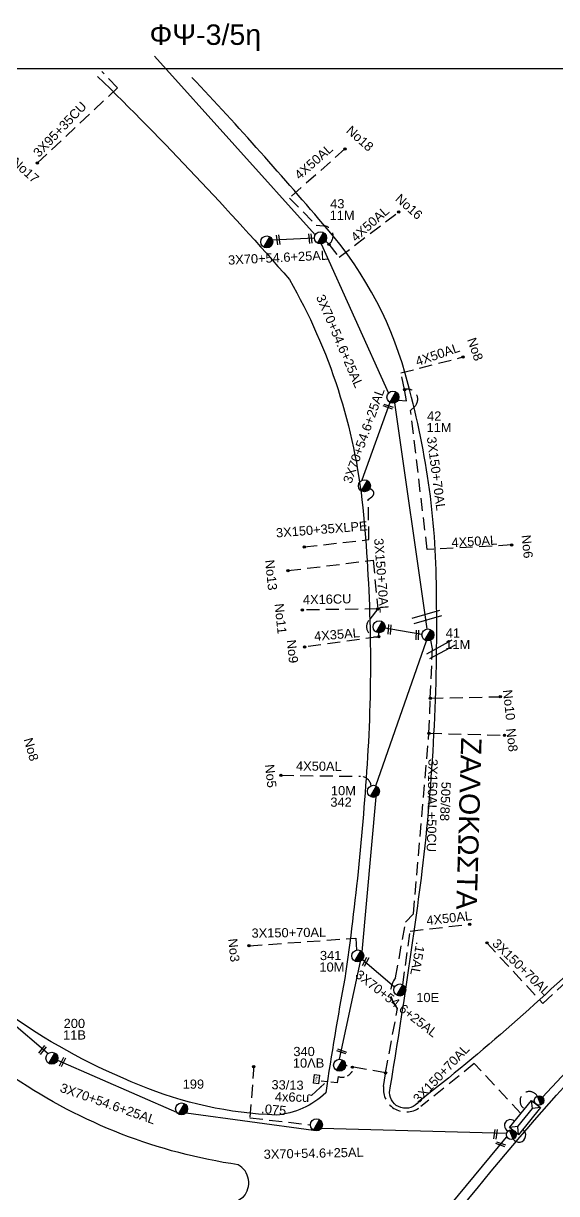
# Model space of a CAD drawing. Header units: millimetres. Extents: x 875 to 3140, y 727 to 1775.
# Drawn here: x 1777 to 1881.4, y 1535.7 to 1764.9 of the extents above; entities that cross this region are included whole.
import ezdxf
from ezdxf.enums import TextEntityAlignment as Align

# ---------------------------------------------------------------- set-up
doc = ezdxf.new("R2010")
doc.units = ezdxf.units.MM
doc.linetypes.add('DASHED', pattern=[19.05, 12.7, -6.35])
for name, color, linetype in [('Pillar OTE', 7, 'Continuous'), ('Γέφυρες Εναερίου Δικτύου', 7, 'Continuous'), ('Γυμνά εναέρια ΧΤ (3Φ)   4x16CU', 7, 'Continuous'), ('Γυμνά εναέρια ΧΤ (3Φ)   4x35AL', 7, 'Continuous'), ('Γυμνά εναέρια ΧΤ (3Φ)   4x50AL', 7, 'Continuous'), ('Επιγραφές - Σχήματα', 7, 'Continuous'), ('Καλώδια ΧΤ   3x150+70AL', 7, 'DASHED'), ('Καλώδια ΧΤ   3x150AL+50CU', 7, 'DASHED'), ('Καλώδια ΧΤ   3x150AL+50XLPE', 7, 'DASHED'), ('Καλώδια ΧΤ   3x95+35CU', 7, 'DASHED'), ('Καλώδια ΧΤ   4x6CU', 7, 'DASHED'), ('Μηχανική τομή', 7, 'Continuous'), ('Στύλος ΦΜ', 7, 'Continuous'), ('Στύλος ΦΜ @ 1', 7, 'Continuous'), ('Συνδέσεις', 7, 'Continuous'), ('Συνεστραμμένα ΧΤ   3x70+54.6+25AL', 7, 'SYN_LINE'), ('Τομή', 7, 'Continuous'), ('Υποσταθμός εναέριος 2 στύλων', 7, 'Continuous'), ('Υποσταθμός πόλεως', 7, 'Continuous'), ('Υπόβαθρο ΔΕΗ', 7, 'Continuous'), ('Υπόγεια Καλώδια Δικτύου ΧΤ   .075', 7, 'DASHED'), ('Υπόγεια Καλώδια Δικτύου ΧΤ   .15', 7, 'DASHED')]:
    doc.layers.add(name, color=color, linetype=linetype)
doc.styles.add('ar', font='arial.ttf')
doc.styles.get("Standard").update_dxf_attribs({"font": 'arial.ttf'})
doc.linetypes.add('SYN_LINE', pattern='A,0.5,-0.0001,["/\\/\\/\\/",Standard,S=0.1,R=0,X=0,Y=-0.05],-0.25', length=0.7501)
doc.dimstyles.new('ISO-25', dxfattribs={"dimtxt": 2.5, "dimasz": 2.5, "dimexe": 1.25, "dimexo": 0.625, "dimtad": 1, "dimtxsty": 'Standard', "dimcen": 2.5, "dimadec": 0, "dimazin": 0, "dimtfac": 1, "dimtmove": 0, "dimatfit": 3, "dimfxl": 1, "dimarcsym": 0})

# ---------------------------------------------------------------- blocks, each defined once
blk = doc.blocks.new('ΥΠΑΡΧΩΝ ΤΣΙΜΕΝΤΕΝΙΟΣ ΣΤΥΛΟΣ')
at = {"layer": 'Στύλος ΦΜ'}
blk.add_hatch(color=256, dxfattribs=at).paths.add_polyline_path([(-1.29, -2.28, 0.574793), (2.62, 0, 0.268822), (1.3, 2.27)])
blk.add_line((-1.29, -2.28), (1.3, 2.27), dxfattribs=at)
blk.add_circle((0, 0), 2.62, dxfattribs=at)
at = {"layer": 'Στύλος ΦΜ', "flags": 4}
for tag, p in [('ΑΡΙΘΜΟΣ', (-4.68, 8.05)), ('ΤΥΠΟΣ', (-4.91, 3.03))]:
    blk.add_attdef(tag, p, '', height=4, dxfattribs=at)
blk = doc.blocks.new('ΥΠΟΣΤΑΘΜΟΣ ΕΝΑΕΡΙΟΣ ΕΠΙ 2 ΣΤΥΛΩΝ')
at = {"layer": 'Υποσταθμός εναέριος 2 στύλων', "linetype": 'Continuous'}
for points in [[(-11.97, -2.11, 0.574793), (-8.45, -0.07, 0.268822), (-9.64, 1.98)], [(9.68, -2.15, 0.574793), (13.19, -0.1, 0.268822), (12.01, 1.95)]]:
    blk.add_hatch(color=256, dxfattribs=at).paths.add_polyline_path(points)
for p, q in [((-11.97, -2.11), (-9.64, 1.98)), ((9.68, -2.15), (12.01, 1.95))]:
    blk.add_line(p, q, dxfattribs=at)
for centre in [(-10.81, -0.07), (10.84, -0.1)]:
    blk.add_circle(centre, 2.36, dxfattribs=at)
at = {"layer": 'Υποσταθμός πόλεως', "linetype": 'Continuous', "ltscale": 40}
blk.add_lwpolyline([(-8.57, 2.82), (8.57, 2.82), (8.57, -2.82), (-8.57, -2.82)], close=True, dxfattribs=at)
for points in [[(-5.75, 0), (-8.57, 2.82)], [(-8.57, -2.82), (-5.75, 0)], [(-5.75, 0), (5.75, 0)], [(5.75, 0), (8.57, 2.82)], [(8.57, -2.82), (5.75, 0)]]:
    blk.add_lwpolyline(points, dxfattribs=at)
at = {"layer": 'Υποσταθμός εναέριος 2 στύλων', "ltscale": 40, "flags": 1}
for tag, p in [('ΜΕΤΑΣΧΗΜΑΤΙΣΜΟΣ', (14.09, 2.51)), ('ΙΣΧΥΣ', (14.07, -0.28)), ('ΑΡΙΘΜΟΣ', (14.19, -3))]:
    blk.add_attdef(tag, p, '', height=1.8, dxfattribs=at)
blk = doc.blocks.new('ΤΟΜΗ')
at = {"layer": 'Τομή', "ltscale": 40}
for p, q in [((-5.68, 0), (5.68, 0)), ((5.68, -2.33), (-5.68, -2.33))]:
    blk.add_line(p, q, dxfattribs=at)
blk = doc.blocks.new('_ΣΥΝΔΕΣΗ')
at = {"layer": 'Συνδέσεις', "linetype": 'SYN_LINE', "ltscale": 40}
blk.add_hatch(color=256, dxfattribs=at).paths.add_polyline_path([(0.5, -0.01, 1), (-0.5, -0.01, 1)])
at = {"layer": 'Συνδέσεις'}
blk.add_circle((0, -0.01), 0.5, dxfattribs=at)
blk = doc.blocks.new('ΜΗΧΑΝΙΚΗ ΤΟΜΗ')
at = {"layer": 'Μηχανική τομή', "ltscale": 40}
for p, q in [((-1.89, 0.78), (1.89, 0.78)), ((1.89, 0), (-1.89, 0))]:
    blk.add_line(p, q, dxfattribs=at)
blk = doc.blocks.new('PILLAR ΟΤΕ')
at = {"layer": 'Pillar OTE', "ltscale": 40}
blk.add_lwpolyline([(-3.31, 2.02), (3.39, 2.02), (3.39, -1.99), (-3.31, -1.99)], close=True, dxfattribs=at)
at = {"layer": 'Pillar OTE', "insert": (-1.81, 0.71), "char_height": 1.3575, "width": 109.961, "attachment_point": 1}
blk.add_mtext('{\\fArial|b1|i0|c161|p34;OTE}', dxfattribs=at)

msp = doc.modelspace()

# ---------------------------------------------------------------- linework, layer by layer
at = {"layer": 'Γέφυρες Εναερίου Δικτύου', "color": 30, "linetype": 'DASHED', "ltscale": 0.2}
for points in [[(1856.64, 1632.73), (1870.34, 1633.05)], [(1856.36, 1625.89), (1871.16, 1625.49)]]:
    msp.add_lwpolyline(points, dxfattribs=at)
at = {"layer": 'Γυμνά εναέρια ΧΤ (3Φ)   4x16CU', "color": 30, "linetype": 'DASHED', "ltscale": 0.2}
msp.add_lwpolyline([(1846.35, 1650.23), (1831.59, 1650.04)], dxfattribs=at)
at = {"layer": 'Γυμνά εναέρια ΧΤ (3Φ)   4x35AL', "color": 30, "linetype": 'DASHED', "ltscale": 0.2}
msp.add_lwpolyline([(1846.56, 1644.78), (1832.02, 1642.79)], dxfattribs=at)
at = {"layer": 'Γυμνά εναέρια ΧΤ (3Φ)   4x50AL', "color": 151, "linetype": 'DASHED', "ltscale": 0.2}
msp.add_lwpolyline([(1839.93, 1740.34), (1829.09, 1730.72), (1834.27, 1725.38), (1835.71, 1725.3, -0.704706), (1836.78, 1721.66, 3.073851)], format="xyb", dxfattribs=at)
for points in [[(1836.14, 1722.3), (1836.78, 1721.66), (1838.79, 1719.12), (1850.45, 1728)], [(1850.33, 1691.12), (1851.95, 1690.97), (1851.6, 1693.2), (1850.86, 1696.45), (1863.03, 1699.58)], [(1872.53, 1662.76), (1856.03, 1661.85)]]:
    msp.add_lwpolyline(points, dxfattribs=at)
at = {"layer": 'Γυμνά εναέρια ΧΤ (3Φ)   4x50AL', "color": 30, "linetype": 'DASHED', "ltscale": 0.2}
msp.add_lwpolyline([(1827.38, 1617.66), (1843, 1617.45, -0.3743), (1845.06, 1615.61, 0.882398)], format="xyb", dxfattribs=at)
msp.add_lwpolyline([(1852.72, 1587.12), (1864.36, 1588.48)], dxfattribs=at)
at = {"layer": 'Επιγραφές - Σχήματα'}
msp.add_lwpolyline([(892.09, 1756.08), (2890.24, 1756.08), (2890.24, 1756.08)], dxfattribs=at)
at = {"layer": 'Επιγραφές - Σχήματα', "color": 85, "linetype": 'DASHED', "ltscale": 0.2}
msp.add_arc((1876.03, 1553.87), 1.83, 31.6186, 239.2517, dxfattribs=at)
at = {"layer": 'Καλώδια ΧΤ   3x150+70AL', "color": 151, "ltscale": 0.2}
msp.add_lwpolyline([(1856.03, 1661.85), (1852.79, 1689.13), (1853.54, 1689.83, 0.793403), (1851.6, 1693.2, 0.651338)], format="xyb", dxfattribs=at)
at = {"layer": 'Καλώδια ΧΤ   3x150+70AL', "color": 30, "ltscale": 0.2}
for points in [[(1828.77, 1657.73), (1845.44, 1659.77), (1846.35, 1650.23), (1844.57, 1647.95, 0.700552), (1846.56, 1644.78), (1846.56, 1645.56)], [(1874.38, 1551.41), (1865.25, 1561.18), (1854.79, 1552.76, -0.676486), (1847.47, 1556.68), (1847.87, 1559.37), (1840.05, 1560.77)]]:
    msp.add_lwpolyline(points, format="xyb", dxfattribs=at)
msp.add_lwpolyline([(1821.16, 1584.27), (1842.03, 1585.75), (1842.21, 1583.42)], dxfattribs=at)
at = {"layer": 'Καλώδια ΧΤ   3x150+70AL', "color": 85, "ltscale": 0.2}
msp.add_lwpolyline([(1867.68, 1584.85), (1878.66, 1572.97), (1891.37, 1584.68)], dxfattribs=at)
at = {"layer": 'Καλώδια ΧΤ   3x150AL+50CU', "color": 30, "ltscale": 0.2}
msp.add_lwpolyline([(1847.87, 1559.37), (1850.21, 1571.95), (1849.56, 1572.93, -0.333584), (1849.84, 1577.98), (1851.8, 1588.91), (1853.35, 1590.5), (1856.36, 1625.89), (1856.64, 1632.73), (1857.05, 1642.4), (1856.71, 1644.1)], format="xyb", dxfattribs=at)
at = {"layer": 'Καλώδια ΧΤ   3x150AL+50XLPE', "color": 151, "linetype": 'DASHED', "ltscale": 0.2}
msp.add_lwpolyline([(1831.95, 1662.39), (1844.63, 1663.81), (1844.48, 1671.7), (1845.22, 1672.21, 0.753696), (1844.72, 1673.71, 1.716505)], format="xyb", dxfattribs=at)
at = {"layer": 'Καλώδια ΧΤ   3x95+35CU', "color": 154, "ltscale": 0.2}
msp.add_lwpolyline([(1779.71, 1737.58), (1795.42, 1752.28), (1792.33, 1755.49)], dxfattribs=at)
at = {"layer": 'Καλώδια ΧΤ   4x6CU', "color": 0, "linetype": 'DASHED', "ltscale": 0.1}
msp.add_lwpolyline([(1838.61, 1558.64), (1838.43, 1557.39), (1834.86, 1557.79)], dxfattribs=at)
at = {"layer": 'Καλώδια ΧΤ   4x6CU', "color": 0, "linetype": 'Continuous', "ltscale": 0.1}
msp.add_lwpolyline([(1833.4, 1554.93), (1832.77, 1555.09)], dxfattribs=at)
at = {"layer": 'Καλώδια ΧΤ   4x6CU', "color": 0, "linetype": 'DASHED', "ltscale": 0.1}
msp.add_arc((1839.33, 1560.84), 2.32, 251.8144, 350.2229, dxfattribs=at)
at = {"layer": 'Συνεστραμμένα ΧΤ   3x70+54.6+25AL', "color": 151, "ltscale": 20}
for points in [[(1802.62, 1758.47), (1834.12, 1723.52)], [(1835.29, 1721.75), (1848.45, 1692.52)], [(1848.73, 1690.69), (1843.24, 1675.43)], [(1849.62, 1690.58), (1855.97, 1646.31)], [(1855.87, 1527.84), (1871.58, 1546.79)]]:
    msp.add_lwpolyline(points, dxfattribs=at)
at = {"layer": 'Συνεστραμμένα ΧΤ   3x70+54.6+25AL', "color": 151, "ltscale": 10}
msp.add_lwpolyline([(1833.96, 1722.84), (1825.74, 1722.49)], dxfattribs=at)
at = {"layer": 'Συνεστραμμένα ΧΤ   3x70+54.6+25AL', "color": 30, "ltscale": 10}
for points in [[(1846.61, 1646.73), (1855, 1645.32)], [(1843.36, 1581.55), (1849.66, 1576.24)]]:
    msp.add_lwpolyline(points, dxfattribs=at)
at = {"layer": 'Συνεστραμμένα ΧΤ   3x70+54.6+25AL', "color": 30, "ltscale": 20}
for points in [[(1845.98, 1615.58), (1855.89, 1644)], [(1843.32, 1583.04), (1846.02, 1613.46)], [(1838.88, 1562.04), (1842.95, 1581.21)]]:
    msp.add_lwpolyline(points, dxfattribs=at)
at = {"layer": 'Συνεστραμμένα ΧΤ   3x70+54.6+25AL', "color": 173, "ltscale": 20}
for points in [[(1766.49, 1576.2), (1781.81, 1563.14)], [(1783.68, 1561.86), (1806.95, 1551.7)], [(1808.83, 1551.52), (1833.76, 1548.17)], [(1835.33, 1548.56), (1871.6, 1547.53)]]:
    msp.add_lwpolyline(points, dxfattribs=at)
at = {"layer": 'Συνεστραμμένα ΧΤ   3x70+54.6+25AL', "color": 85, "ltscale": 20}
msp.add_lwpolyline([(1878.61, 1554.61), (1899.05, 1576.48)], dxfattribs=at)
at = {"layer": 'Συνεστραμμένα ΧΤ   3x70+54.6+25AL', "color": 173, "ltscale": 20}
msp.add_arc((1872.3, 1549.05), 1.16, 44.1946, 249.1187, dxfattribs=at)
at = {"layer": 'Συνεστραμμένα ΧΤ   3x70+54.6+25AL', "color": 151, "ltscale": 20}
msp.add_arc((1873.97, 1547.14), 1.35, 213.6432, 56.3297, dxfattribs=at)
at = {"layer": 'Υπόβαθρο ΔΕΗ'}
for points in [[(1791.51, 1754.54, -0.019755), (1829.06, 1714.76, -0.104891), (1843.41, 1670.12, -0.038715), (1844.43, 1622.64, -0.021249), (1839.91, 1577.88, 0.010119), (1836.16, 1555.45, -0.17063), (1826.48, 1551.1, -0.090456), (1799.72, 1556.97, -0.057338), (1775.07, 1570.2, -0.15377), (1765.9, 1581.15, 0.024859), (1757.19, 1623.66, 0.029987), (1745.48, 1656.11, 0.047033), (1737.46, 1669.51, -0.096663), (1728.75, 1687.89, -0.072093), (1725, 1720.98, -0.036188), (1728.8, 1754.19, 1.168938)], [(1904.69, 1754.25, -0.011139), (1918.48, 1719.47, -0.065806), (1932.72, 1657.23, -0.106221), (1930.04, 1639.62, -0.079437), (1915.59, 1613.8, -0.04466), (1889.95, 1585.01, -0.029469), (1854.37, 1553.74, -0.712734), (1848.63, 1555.49, 0.008824), (1855.07, 1598.84, 0.033169), (1857.86, 1652.61, 0.067272), (1852.29, 1694.22, 0.118283), (1836.42, 1724.69, 0.013841), (1809.96, 1754.35, 1.463356)], [(2085.16, 1678.92), (2090.78, 1677.02), (2109.54, 1617.21), (2106.98, 1611.93, 0.036785), (2028.84, 1576.07, 0.041973), (1970, 1536.92, 0.051287), (1913.58, 1484.79, 0.035159), (1875.97, 1432.87, 0.122834), (1853.09, 1371.35), (1841.7, 1365.24), (1808.5, 1380.09, -0.280101), (1804.92, 1386.8, 0.225889), (1803.36, 1407.94, 0.121794), (1793.28, 1422.05), (1804.7, 1444.7, -0.024796), (1848.55, 1514.31, -0.033695), (1893.17, 1567.76, -0.048491), (1954.87, 1616.68, -0.057442), (2043.42, 1663.11, -0.014813), (2085.16, 1678.92, -1.046826)], [(1754.24, 1578.13), (1751.12, 1553.51, 0.275913), (1757.59, 1541.7, 0.134194), (1796.58, 1527.77, 0.153571), (1820.1, 1535.1, 0.469007), (1819.04, 1541.37, -0.113095), (1775.26, 1558.36, -0.119043), (1758.27, 1579.7, 0.742459), (1754.24, 1578.13, 0.770113)]]:
    msp.add_lwpolyline(points, format="xyb", dxfattribs=at)
at = {"layer": 'Υπόγεια Καλώδια Δικτύου ΧΤ   .075', "color": 173, "ltscale": 0.2}
msp.add_lwpolyline([(1822.12, 1560.79), (1821.33, 1550.55), (1833.16, 1549.22)], dxfattribs=at)
at = {"layer": 'Υπόγεια Καλώδια Δικτύου ΧΤ   .15', "color": 30, "linetype": 'DASHED', "ltscale": 0.2}
msp.add_lwpolyline([(1851.24, 1576.63), (1852.72, 1587.12)], dxfattribs=at)

# ---------------------------------------------------------------- block references
at = {"layer": 'Pillar OTE', "xscale": 0.2499999999999999, "yscale": 0.2499999999999999, "zscale": 0.2499999999999999, "rotation": 82.22530854560056}
msp.add_blockref('PILLAR ΟΤΕ', (1834.37, 1558.13), dxfattribs=at)
at = {"layer": 'Μηχανική τομή'}
for p, xscale, yscale, zscale, rotation in [((1832.98, 1722.74), 0.5000000000000452, 0.5000000000000452, 0.5000000000000452, 276.2573715089655), ((1826.66, 1722.52), 0.5000000000000452, 0.5000000000000452, 0.5000000000000452, 276.2573715089655), ((1848.32, 1689.68), 0.4999999999999797, 0.4999999999999797, 0.4999999999999797, 340.7568919593123), ((1848.86, 1646.2), 0.4999999999999976, 0.4999999999999976, 0.4999999999999976, 86.64968824695717), ((1854.29, 1645.1), 0.4999999999999976, 0.4999999999999976, 0.4999999999999976, 86.64968824695717), ((1843.8, 1581.21), 0.4999999999998799, 0.4999999999998799, 0.4999999999998799, 243.0422436389554), ((1780.57, 1563.97), 0.4999999999998965, 0.4999999999998965, 0.4999999999998965, 231.519192768432), ((1839.34, 1563.74), 0.4999999999998989, 0.4999999999998989, 0.4999999999998989, 161.1737005085116), ((1784.46, 1561.59), 0.4999999999998799, 0.4999999999998799, 0.4999999999998799, 243.0422436389554), ((1869.59, 1547.31), 0.4999999999997904, 0.4999999999997904, 0.4999999999997904, 80.63735096847236), ((1870.49, 1545.58), 0.4999999999998989, 0.4999999999998989, 0.4999999999998989, 161.1737005085116)]:
    msp.add_blockref('ΜΗΧΑΝΙΚΗ ΤΟΜΗ', p, dxfattribs=dict(at, xscale=xscale, yscale=yscale, zscale=zscale, rotation=rotation))
at = {"layer": 'Στύλος ΦΜ @ 1', "ltscale": 40}
ref = msp.add_blockref('ΥΠΑΡΧΩΝ ΤΣΙΜΕΝΤΕΝΙΟΣ ΣΤΥΛΟΣ', (1835.14, 1722.92), dxfattribs=dict(at, xscale=0.4499999999998181, yscale=0.4499999999998181, zscale=0.4499999999998181))
ref.add_attrib('ΤΥΠΟΣ', '11M', (1836.93, 1726.43), dxfattribs={"layer": 'Στύλος ΦΜ', "height": 1.8, "flags": 4})
ref.add_attrib('ΑΡΙΘΜΟΣ', '43', (1837.03, 1728.69), dxfattribs={"layer": 'Στύλος ΦΜ', "height": 1.8, "flags": 4})
at = {"layer": 'Στύλος ΦΜ @ 1', "ltscale": 40, "xscale": 0.4499999999998181, "yscale": 0.4499999999998181, "zscale": 0.4499999999998181}
for p in [(1824.62, 1722.12), (1843.74, 1674.36), (1846.61, 1646.74), (1834.34, 1549.19)]:
    msp.add_blockref('ΥΠΑΡΧΩΝ ΤΣΙΜΕΝΤΕΝΙΟΣ ΣΤΥΛΟΣ', p, dxfattribs=at)
at = {"layer": 'Στύλος ΦΜ @ 1', "ltscale": 40}
ref = msp.add_blockref('ΥΠΑΡΧΩΝ ΤΣΙΜΕΝΤΕΝΙΟΣ ΣΤΥΛΟΣ', (1849.32, 1691.72), dxfattribs=dict(at, xscale=0.4499999999998181, yscale=0.4499999999998181, zscale=0.4499999999998181))
ref.add_attrib('ΤΥΠΟΣ', '11M', (1855.9, 1684.86), dxfattribs={"layer": 'Στύλος ΦΜ', "height": 1.8, "flags": 4})
ref.add_attrib('ΑΡΙΘΜΟΣ', '42', (1856, 1687.12), dxfattribs={"layer": 'Στύλος ΦΜ', "height": 1.8, "flags": 4})
ref = msp.add_blockref('ΥΠΑΡΧΩΝ ΤΣΙΜΕΝΤΕΝΙΟΣ ΣΤΥΛΟΣ', (1856.17, 1645.14), dxfattribs=dict(at, xscale=0.4499999999998181, yscale=0.4499999999998181, zscale=0.4499999999998181))
ref.add_attrib('ΤΥΠΟΣ', '11M', (1859.56, 1642.36), dxfattribs={"layer": 'Στύλος ΦΜ', "height": 1.8, "flags": 4})
ref.add_attrib('ΑΡΙΘΜΟΣ', '41', (1859.66, 1644.62), dxfattribs={"layer": 'Στύλος ΦΜ', "height": 1.8, "flags": 4})
ref = msp.add_blockref('ΥΠΑΡΧΩΝ ΤΣΙΜΕΝΤΕΝΙΟΣ ΣΤΥΛΟΣ', (1845.49, 1614.51), dxfattribs=dict(at, xscale=0.4499999999998181, yscale=0.4499999999998181, zscale=0.4499999999998181))
ref.add_attrib('ΤΥΠΟΣ', '342', (1837.07, 1611.49), dxfattribs={"layer": 'Στύλος ΦΜ', "height": 1.8, "flags": 4})
ref.add_attrib('ΑΡΙΘΜΟΣ', '10M', (1837.18, 1613.75), dxfattribs={"layer": 'Στύλος ΦΜ', "height": 1.8, "flags": 4})
ref = msp.add_blockref('ΥΠΑΡΧΩΝ ΤΣΙΜΕΝΤΕΝΙΟΣ ΣΤΥΛΟΣ', (1842.43, 1582.27), dxfattribs=dict(at, xscale=0.4499999999998181, yscale=0.4499999999998181, zscale=0.4499999999998181))
ref.add_attrib('ΤΥΠΟΣ', '10M', (1834.93, 1579.19), dxfattribs={"layer": 'Στύλος ΦΜ', "height": 1.8, "flags": 4})
ref.add_attrib('ΑΡΙΘΜΟΣ', '341', (1835.03, 1581.45), dxfattribs={"layer": 'Στύλος ΦΜ', "height": 1.8, "flags": 4})
ref = msp.add_blockref('ΥΠΑΡΧΩΝ ΤΣΙΜΕΝΤΕΝΙΟΣ ΣΤΥΛΟΣ', (1850.65, 1575.6), dxfattribs=dict(at, xscale=0.4499999999998181, yscale=0.4499999999998181, zscale=0.4499999999998181))
ref.add_attrib('ΤΥΠΟΣ', '10E', (1853.89, 1573.23), dxfattribs={"layer": 'Στύλος ΦΜ', "height": 1.8, "flags": 4})
ref = msp.add_blockref('ΥΠΑΡΧΩΝ ΤΣΙΜΕΝΤΕΝΙΟΣ ΣΤΥΛΟΣ', (1782.56, 1562.23), dxfattribs=dict(at, xscale=0.4499999999998181, yscale=0.4499999999998181, zscale=0.4499999999998181))
ref.add_attrib('ΤΥΠΟΣ', '11B', (1784.75, 1565.89), dxfattribs={"layer": 'Στύλος ΦΜ', "height": 1.8, "flags": 4})
ref.add_attrib('ΑΡΙΘΜΟΣ', '200', (1784.86, 1568.15), dxfattribs={"layer": 'Στύλος ΦΜ', "height": 1.8, "flags": 4})
ref = msp.add_blockref('ΥΠΑΡΧΩΝ ΤΣΙΜΕΝΤΕΝΙΟΣ ΣΤΥΛΟΣ', (1838.88, 1560.86), dxfattribs=dict(at, xscale=0.4499999999998181, yscale=0.4499999999998181, zscale=0.4499999999998181))
ref.add_attrib('ΤΥΠΟΣ', '10ΛB', (1829.73, 1560.39), dxfattribs={"layer": 'Στύλος ΦΜ', "height": 1.8, "flags": 4})
ref.add_attrib('ΑΡΙΘΜΟΣ', '340', (1829.83, 1562.65), dxfattribs={"layer": 'Στύλος ΦΜ', "height": 1.8, "flags": 4})
ref = msp.add_blockref('ΥΠΑΡΧΩΝ ΤΣΙΜΕΝΤΕΝΙΟΣ ΣΤΥΛΟΣ', (1807.95, 1552.31), dxfattribs=dict(at, xscale=0.4499999999998181, yscale=0.4499999999998181, zscale=0.4499999999998181))
ref.add_attrib('ΤΥΠΟΣ', '199', (1808.16, 1556.26), dxfattribs={"layer": 'Στύλος ΦΜ', "height": 1.8, "flags": 4})
at = {"layer": 'Συνδέσεις', "xscale": 0.4500000000000455, "yscale": 0.4500000000000455, "zscale": 0.4500000000000455}
for p in [(1839.94, 1740.34), (1779.71, 1737.58), (1850.45, 1728), (1836.78, 1721.67), (1863.03, 1699.58), (1851.6, 1693.21), (1831.95, 1662.39), (1872.54, 1662.76), (1828.77, 1657.74), (1831.6, 1650.04), (1846.35, 1650.23), (1846.56, 1644.79), (1832.02, 1642.8), (1856.65, 1632.73), (1870.34, 1633.06), (1856.37, 1625.9), (1871.16, 1625.49), (1827.38, 1617.66), (1864.37, 1588.48), (1821.16, 1584.27), (1867.76, 1584.84), (1822.06, 1560.61), (1841.39, 1560.49), (1847.87, 1559.33)]:
    msp.add_blockref('_ΣΥΝΔΕΣΗ', p, dxfattribs=at)
at = {"layer": 'Τομή'}
for p, xscale, yscale, zscale, rotation in [((1855.8, 1649.2), 0.4999999999999332, 0.4999999999999332, 0.4999999999999332, 16.12445365941804), ((1858.99, 1641.8), 0.4999999999997968, 0.4999999999997968, 0.4999999999997968, 208.6587515363469)]:
    msp.add_blockref('ΤΟΜΗ', p, dxfattribs=dict(at, xscale=xscale, yscale=yscale, zscale=zscale, rotation=rotation))
at = {"layer": 'Υποσταθμός εναέριος 2 στύλων', "xscale": 0.3982688412743217, "yscale": 0.3982688412743217, "zscale": 0.3982688412743217, "rotation": 51.02895746806766}
msp.add_blockref('ΥΠΟΣΤΑΘΜΟΣ ΕΝΑΕΡΙΟΣ ΕΠΙ 2 ΣΤΥΛΩΝ', (1875.19, 1550.62), dxfattribs=at)

# ---------------------------------------------------------------- texts
at = {"layer": 'Γυμνά εναέρια ΧΤ (3Φ)   4x16CU', "ltscale": 20}
msp.add_text('4X16CU', height=1.8, rotation=1.1925, dxfattribs=at).set_placement((1836.44, 1652.14), align=Align.MIDDLE)
at = {"layer": 'Γυμνά εναέρια ΧΤ (3Φ)   4x35AL', "ltscale": 20}
msp.add_text('4X35AL', height=1.8, rotation=4.8038, dxfattribs=at).set_placement((1838.35, 1645.24), align=Align.MIDDLE)
at = {"layer": 'Γυμνά εναέρια ΧΤ (3Φ)   4x50AL', "ltscale": 20}
for s, rotation, p in [('4X50AL', 41.399, (1833.8, 1737.84)), ('4X50AL', 41.3075, (1844.82, 1725.66)), ('4X50AL', 18.9094, (1858.04, 1700.08)), ('4X50AL', 3.2067, (1865.24, 1663.48)), ('4X50AL', 359.5065, (1834.82, 1619.44)), ('4X50AL', 6.5848, (1860.32, 1589.69)), ('33/13', 358.9056, (1828.69, 1557.03)), ('4x6cu', 358.9056, (1829.57, 1554.63))]:
    msp.add_text(s, height=1.8, rotation=rotation, dxfattribs=at).set_placement(p, align=Align.MIDDLE)
at = {"layer": 'Επιγραφές - Σχήματα', "ltscale": 20, "insert": (1801.67, 1764.71), "char_height": 4, "width": 19.3816, "attachment_point": 1, "style": 'ar'}
msp.add_mtext('ΦΨ-3/5η', dxfattribs=at)
at = {"layer": 'Επιγραφές - Σχήματα', "ltscale": 20, "width": 19.3816, "attachment_point": 1, "style": 'ar'}
for s, insert, char_height, rotation in [('Νο18', (1841.23, 1745.05), 1.8, 318.2326), ('Νο17', (1775.73, 1738.83), 1.8, 318.2326), ('Νο16', (1850.83, 1731.69), 1.8, 318.2326), ('Νο8', (1865.53, 1703.58), 1.8, 288.945), ('Νο6', (1876.27, 1664.84), 1.8, 275.9525), ('Νο13', (1826.07, 1659.96), 1.8, 275.9525), ('Νο11', (1827.93, 1651.4), 1.8, 275.9525), ('Νο9', (1830.32, 1644.3), 1.8, 275.9525), ('Νο10', (1872.65, 1634.52), 1.8, 275.9525), ('Νο8', (1873.3, 1626.95), 1.8, 275.9525), ('Νο8', (1778.75, 1625.19), 1.8, 285.8481), ('ΖΑΛΟΚΩΣΤΑ', (1866.69, 1624.98), 4, 268.3571), ('Νο5', (1826.07, 1619.9), 1.8, 275.9525), ('505/88', (1860.65, 1616.34), 1.8, 267.5268), ('Νο3', (1818.85, 1585.78), 1.8, 275.9525)]:
    msp.add_mtext(s, dxfattribs=dict(at, insert=insert, char_height=char_height, rotation=rotation))
at = {"layer": 'Καλώδια ΧΤ   3x150+70AL', "ltscale": 0.2}
for rotation, p in [(277.478, (1857.8, 1676.73)), (274.4025, (1847.09, 1656.79)), (0.7339, (1828.94, 1586.83)), (315.7236, (1874.49, 1580.08)), (46.4439, (1858.76, 1559.21))]:
    msp.add_text('3X150+70AL', height=1.8, rotation=rotation, dxfattribs=at).set_placement(p, align=Align.MIDDLE)
at = {"layer": 'Καλώδια ΧΤ   3x150AL+50CU', "ltscale": 0.2}
msp.add_text('3X150AL+50CU', height=1.8, rotation=268.8973, dxfattribs=at).set_placement((1857.01, 1611.74), align=Align.MIDDLE)
at = {"layer": 'Καλώδια ΧΤ   3x150AL+50XLPE', "ltscale": 20}
msp.add_text('3X150+35ΧLPE', height=1.8, rotation=4.5101, dxfattribs=at).set_placement((1835.39, 1665.83), align=Align.MIDDLE)
at = {"layer": 'Καλώδια ΧΤ   3x95+35CU', "ltscale": 0.2}
msp.add_text('3X95+35CU', height=1.8, rotation=46.4193, dxfattribs=at).set_placement((1784.11, 1744.17), align=Align.MIDDLE)
at = {"layer": 'Συνεστραμμένα ΧΤ   3x70+54.6+25AL', "ltscale": 20}
for rotation, p in [(2.8816, (1826.82, 1719.05)), (293.2435, (1838.92, 1702.69)), (70.43, (1843.61, 1684.18)), (321.9786, (1850.05, 1572.95)), (340.766, (1793.52, 1553.34)), (1.2114, (1833.8, 1543.63))]:
    msp.add_text('3X70+54.6+25AL', height=1.8, rotation=rotation, dxfattribs=at).set_placement(p, align=Align.MIDDLE)
at = {"layer": 'Υπόγεια Καλώδια Δικτύου ΧΤ   .075', "ltscale": 0.2}
msp.add_text('.075', height=1.8, rotation=354.81, dxfattribs=at).set_placement((1826, 1552.17), align=Align.MIDDLE)
at = {"layer": 'Υπόγεια Καλώδια Δικτύου ΧΤ   .15', "ltscale": 20, "insert": (1855.67, 1584.77), "char_height": 1.8, "width": 4.9544, "attachment_point": 1, "rotation": 259.4591, "style": 'ar'}
msp.add_mtext('.15AL', dxfattribs=at)

# ---------------------------------------------------------------- leaders
at = {"layer": 'Επιγραφές - Σχήματα', "ltscale": 40}
msp.add_leader([(1835.93, 1557.3), (1833.4, 1554.93)], dimstyle='ISO-25', override={"dimasz": 1, "dimtad": 0}, dxfattribs=at)

doc.saveas('drawing.dxf')
